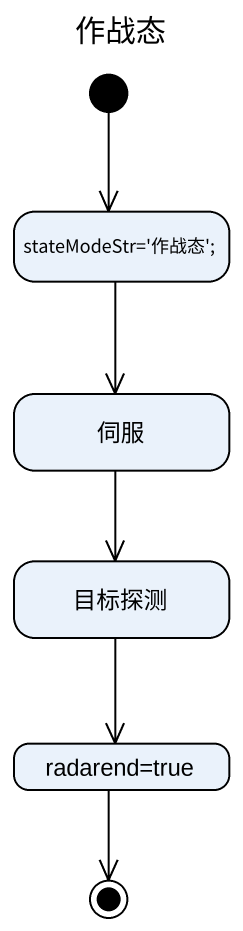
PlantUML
@startuml
title 作战态
hide empty description
state "stateModeStr='作战态';" as stateModeStr_作战态
state 伺服
state 目标探测
state "radarend=true" as radarend_true
[*] --> stateModeStr_作战态
stateModeStr_作战态 --> 伺服
伺服 --> 目标探测
目标探测 --> radarend_true
radarend_true --> [*]
@enduml
